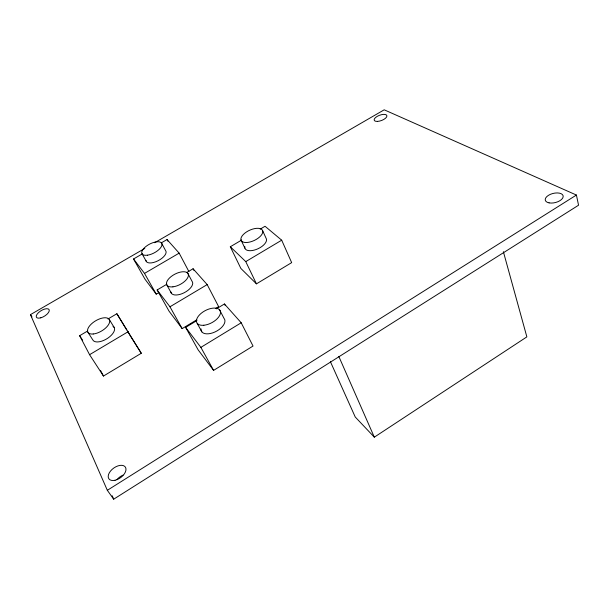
<?xml version="1.0" encoding="UTF-8"?>
<svg xmlns="http://www.w3.org/2000/svg" width="609" height="609" viewBox="0 0 609 609"><rect width="100%" height="100%" fill="white"/><g stroke="black" fill="none" stroke-linecap="round" stroke-linejoin="round"><path stroke-width="0.91" d="M330.421 361.716L355.237 416.998L374.322 437.171L526.861 336.876L503.369 251.684M144.797 248.426L30.45 314.64L107.329 490.314L113.693 499.19L578.55 205.218L576.418 195.047L384.195 109.81L154.671 242.709M107.329 490.314L576.418 195.047M196.958 320.547L185.638 327.376L198.123 349.825L213.592 370.386L253.032 346.049L241.202 322.778L224.447 303.975L216.362 308.847M185.638 327.376L200.871 347.366L241.202 322.778M87.742 330.923L79.65 335.704L89.576 354.689L103.469 376.058L141.28 353.266L116.875 313.734L107.976 318.987M166.935 284.175L157.137 289.96L169.112 311.26L182.167 328.616L196.76 319.824M215.396 308.588L218.639 306.639L207.182 284.601L193.068 268.752L186.537 272.611M241.621 240.091L230.316 246.759L240.859 268.432L256.442 283.855L291.665 262.624L281.693 240.19L265.044 226.266L260.195 229.129M89.576 354.689L128.202 331.669M157.137 289.96L169.957 306.784L207.182 284.601M230.316 246.759L245.762 261.611L281.693 240.19M142.529 253.763L133.538 258.977L145.026 279.242L156.239 294.147L158.667 292.716M133.538 258.977L144.516 273.395L179.153 253.138L188.889 271.553M161.324 242.862L167.041 239.55L179.153 253.138M30.45 314.64L31.965 316.886M79.65 335.704L82.657 340.34M87.863 332.179L92.888 340.043A12.37 5.976 -30.9 0 0 107.9 338.102A12.37 5.976 -30.9 0 0 113.008 326.325M129.648 334.821L141.28 353.266M109.3 319.519L114.165 327.421M116.875 313.734L126.702 329.949M127.684 331.57L129.161 334.006M144.516 273.395L156.239 294.147M142.202 254.06L146.449 261.68M169.957 306.784L182.167 328.616M167.072 285.393L171.502 293.416M200.871 347.366L213.592 370.386M197.217 323.379L201.838 331.859M161.446 242.9L165.564 250.55A11.099 5.009 -27.8 0 1 158.005 260.774A11.099 5.009 -27.8 0 1 145.962 260.454M167.041 239.55L167.909 241.179M187.739 273.19L192.018 281.251A11.974 5.846 -27.9 0 1 184.207 292.723A11.974 5.846 -27.9 0 1 170.901 292.008M100.47 370.379L103.469 376.058M193.068 268.752L193.928 270.404M219.598 309.874L224.036 318.4A13.033 6.95 -27.9 0 1 214.969 331.966A13.033 6.95 -27.9 0 1 201.039 328.898M224.447 303.975L225.315 305.657M245.762 261.611L256.442 283.855M241.019 240.007L244.894 248.16M262.624 230.674A11.784 5.61 -24.9 0 1 248.069 242.367A11.784 5.61 -24.9 0 1 244.826 233.163A11.784 5.61 -24.9 0 1 262.624 230.674L266.369 238.888A11.708 5.679 -24.9 0 1 256.024 249.561A11.708 5.679 -24.9 0 1 244.826 246.592M112.163 495.718L113.693 499.19M338.825 356.463L374.322 437.171M116.875 479.686A10.026 5.938 -36.1 0 1 122.988 475.149M147.416 255.194A11.168 4.948 -27.7 0 0 161.979 244.08A11.168 4.948 -27.7 0 0 146.168 246.287A11.168 4.948 -27.7 0 0 147.416 255.194M377.481 121.404A6.745 2.801 -20.4 0 0 386.921 115.893A6.745 2.801 -20.4 0 0 377.177 116.38A6.745 2.801 -20.4 0 0 377.481 121.404M549.09 202.873A9.188 4.705 -13.9 0 0 563.165 196.791A9.188 4.705 -13.9 0 0 550.376 194.34A9.188 4.705 -13.9 0 0 549.09 202.873M40.773 317.829A7.407 3.228 -31.3 0 0 49.139 309.707A7.407 3.228 -31.3 0 0 38.329 312.782A7.407 3.228 -31.3 0 0 40.773 317.829M115.086 480.25A10.109 5.892 -35.8 0 0 125.606 467.514A10.109 5.892 -35.8 0 0 110.594 470.97A10.109 5.892 -35.8 0 0 115.086 480.25M93.23 333.991A12.446 5.907 -30.8 0 0 109.727 321.042A12.446 5.907 -30.8 0 0 92.888 322.679A12.446 5.907 -30.8 0 0 93.23 333.991M172.91 286.847A12.051 5.785 -27.8 0 0 188.394 274.545A12.051 5.785 -27.8 0 0 171.045 276.631A12.051 5.785 -27.8 0 0 172.91 286.847M203.84 325.259A13.124 6.882 -27.8 0 0 220.405 311.473A13.124 6.882 -27.8 0 0 201.137 313.346A13.124 6.882 -27.8 0 0 203.84 325.259"/></g></svg>
